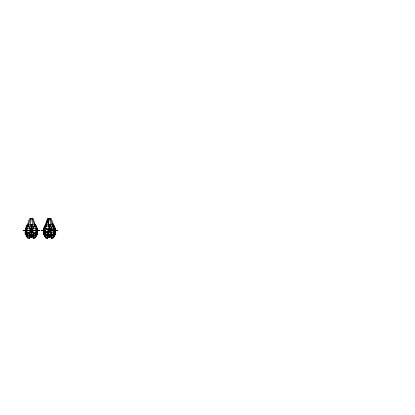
<?xml version="1.0" encoding="UTF-8"?>
<svg xmlns="http://www.w3.org/2000/svg" width="415" height="415" viewBox="0 0 415 415"><rect width="100%" height="100%" fill="white"/><g stroke="black" fill="none" stroke-linecap="round" stroke-linejoin="round"><path stroke-width="0.62" d="M31.338 234.096C30.518 233.214 31.675 229.127 31.343 230.792M31.421 224.302L31.343 230.278M31.561 224.302L31.478 230.278M28.599 223.498C25.076 227.072 26.129 232.592 26.939 236.986L27.831 238.023L29.61 238.755L29.61 235.694L30.098 235.16L29.61 234.096L29.906 228.753L30.943 218.669M51.429 235.103L51.481 234.096L49.769 230.242L49.338 230.242L49.489 230.61L50.993 230.922L54.308 231.067M48.166 226.082L49.012 218.669L47.684 234.096L48.176 235.16L47.689 235.694L45.951 235.16L45.411 234.096C44.472 228.587 46.999 223.752 48.55 218.669L45.925 226.082L45.417 228.753M45.417 232.317L45.572 230.444M45.826 227.327L45.925 226.082M49.8 224.302L49.618 230.128M49.618 224.302L49.427 230.149L47.984 229.848L44.649 227.866M29.61 238.345L27.831 237.328L25.149 234.096C25.113 230.367 25.507 226.18 28.402 223.498M25.647 228.753L25.237 232.317L25.647 234.096C28.521 237.235 34.3 237.235 37.174 234.096L37.583 232.317L37.174 228.753M47.689 238.345L45.909 237.328L43.227 234.096C43.238 230.719 43.445 226.984 45.743 224.302L53.255 224.302C55.517 227.005 55.745 230.719 55.745 234.096L53.068 237.328L51.284 238.345M43.725 228.753L43.316 232.317L43.725 234.096C46.599 237.235 52.373 237.235 55.247 234.096L55.657 232.317L55.247 228.753M53.955 236.431C56.305 230.32 53.219 224.406 51.351 218.669L47.611 218.669C46.475 223.758 42.626 229.184 45.562 234.392C48 235.658 50.967 235.658 53.41 234.392C54.941 231.331 54.889 227.244 53.016 224.302L52.7 226.082L49.769 230.242L50.993 229.848L54.412 229.848M31.275 230.304C28.106 226.17 26.648 224.126 29.543 218.669L33.278 218.669L34.938 224.302L34.352 226.082L31.545 230.304M35.016 224.422L34.476 226.082L31.644 230.403M43.871 228.753L44.498 226.082L54.474 226.082L55.107 229.941M49.551 230.616L47.798 235.16M47.616 218.669C45.723 224.37 42.776 230.372 45.017 236.431M49.427 230.584L47.621 235.134M30.471 218.669C28.977 223.768 26.373 228.577 27.343 234.096L27.872 235.16L27.831 238.023M31.877 218.669L32.915 228.753L33.21 234.096L32.718 235.16L33.21 235.694L33.21 238.755L34.99 238.023L37.672 234.096C37.755 230.175 37.184 225.827 34.072 223.099M49.956 218.669L50.993 228.753L51.284 238.755L53.068 238.023L54.806 235.16L44.172 235.16L45.909 238.023L47.689 238.755L47.689 235.16M48.244 235.274L49.12 234.895A2.246 0.929 0 0 1 50.044 234.916L50.646 235.274M34.99 238.023L34.948 235.16L36.582 232.317M53.068 238.023L53.027 235.16C54.79 231.85 54.827 227.565 52.933 224.302L52.778 225.511L49.681 230.149M46.096 224.302C44.934 226.429 42.735 233.78 46.522 234.631C47.824 235.269 49.66 235.269 45.951 235.16L45.909 238.023M30.99 237.593L31.416 236.83L31.768 237.593M48.944 237.593L49.369 236.846L49.722 237.593M27.847 224.515L26.84 226.082L26.347 228.753L26.347 232.317L27.426 234.034M31.224 230.724L29.906 232.317L27.468 234.096M37.028 234.096L36.089 235.16L35.882 236.986M54.163 235.16L55.107 234.096L55.107 232.908M49.312 230.304L47.984 231.337L45.411 232.084M47.984 231.523L49.338 230.491M35.4 234.039L36.489 232.317L36.489 228.753L35.98 226.082L34.995 224.515M33.21 238.345L34.99 237.328L36.727 235.16L31.41 235.424L26.093 235.16L26.939 236.986M50.08 235.16L49.38 235.476L48.669 235.16M47.979 231.529L44.825 232.509M50.428 218.669C51.963 223.752 54.51 228.587 53.556 234.096L50.791 235.16L51.284 235.694L53.027 235.16M34.948 235.16L33.21 235.694L29.61 235.694L27.872 235.16M34.948 235.476L36.089 235.16C37.091 231.778 37.132 227.306 34.938 224.302M50.843 235.144L51.284 234.096L49.681 230.584M45.951 235.16L47.72 234.932M27.665 224.302L35.176 224.302M25.559 228.753L37.262 228.753M43.637 228.753L55.34 228.753M54.401 229.983L50.993 229.983L49.805 230.367L54.339 230.699M26.254 230.465L31.151 230.605L29.781 232.317L27.343 234.096L26.254 232.317M31.151 230.465L27.343 230.465M31.67 230.465L36.582 230.465M26.254 230.605L27.343 230.605M36.582 230.605L31.67 230.605L33.039 232.317L35.483 234.096C36.427 228.587 33.88 223.752 32.349 218.669M25.149 232.317L37.672 232.317M43.227 232.317L55.745 232.317M25.149 234.096L37.672 234.096M43.227 234.096L55.745 234.096M29.854 234.631L32.961 234.631M47.689 235.694L51.284 235.694M29.61 237.593L33.21 237.593M47.689 237.593L51.284 237.593M55.262 230.532L55.906 230.538M56.45 230.558L57.872 230.569L54.661 230.532M43.731 230.538L41.121 230.501L44.332 230.532M37.184 230.532L39.799 230.569L36.582 230.532M25.652 230.538L23.043 230.501L26.254 230.532M46.999 236.156L48.996 236.348M49.338 230.242L47.984 230.05L44.613 228.053M27.872 235.476L26.736 235.16L25.792 234.096M51.227 223.83L52.181 224.302L53.047 226.082L53.556 228.753M52.269 223.669L53.255 224.302M35.353 234.096L32.915 232.317L31.597 230.724M43.871 234.096L44.81 235.16M31.177 230.403L28.049 225.677L27.831 224.422M47.684 234.096L48.176 235.16M37.028 228.753L36.395 226.082L26.425 226.082L25.792 229.941M53.047 226.082L53.151 227.327M53.302 229.199L53.556 232.317M53.955 236.317L53.955 236.986M45.017 235.767L45.017 236.986M31.478 230.792L31.478 234.096M28.744 236.005A1.089 0.285 11 0 1 28.874 235.627A1.089 0.285 11 0 1 30.362 235.917A1.089 0.285 11 0 1 30.337 236.317M32.489 236.317A1.089 0.285 -11.1 0 1 32.463 235.917A1.089 0.285 -11.1 0 1 33.947 235.627A1.089 0.285 -11.1 0 1 34.077 236.005M51.652 236.182A8.549 7.221 -5.6 0 1 50.324 236.317A1.038 0.296 -5.6 0 1 50.194 235.891A1.038 0.296 -5.6 0 1 51.699 235.746A1.038 0.296 -5.6 0 1 51.652 236.182A3.963 3.963 0 0 1 50.324 236.317M47.549 235.959L48.363 235.964L47.549 235.959M50.734 235.964L51.476 235.964L50.734 235.964M29.875 236.104L29.32 236.042L29.875 236.104M33.522 236.047L32.925 236.161L33.522 236.047M33.06 234.413L29.756 234.413A2.91 1.81 0 0 1 33.06 234.413"/></g></svg>
